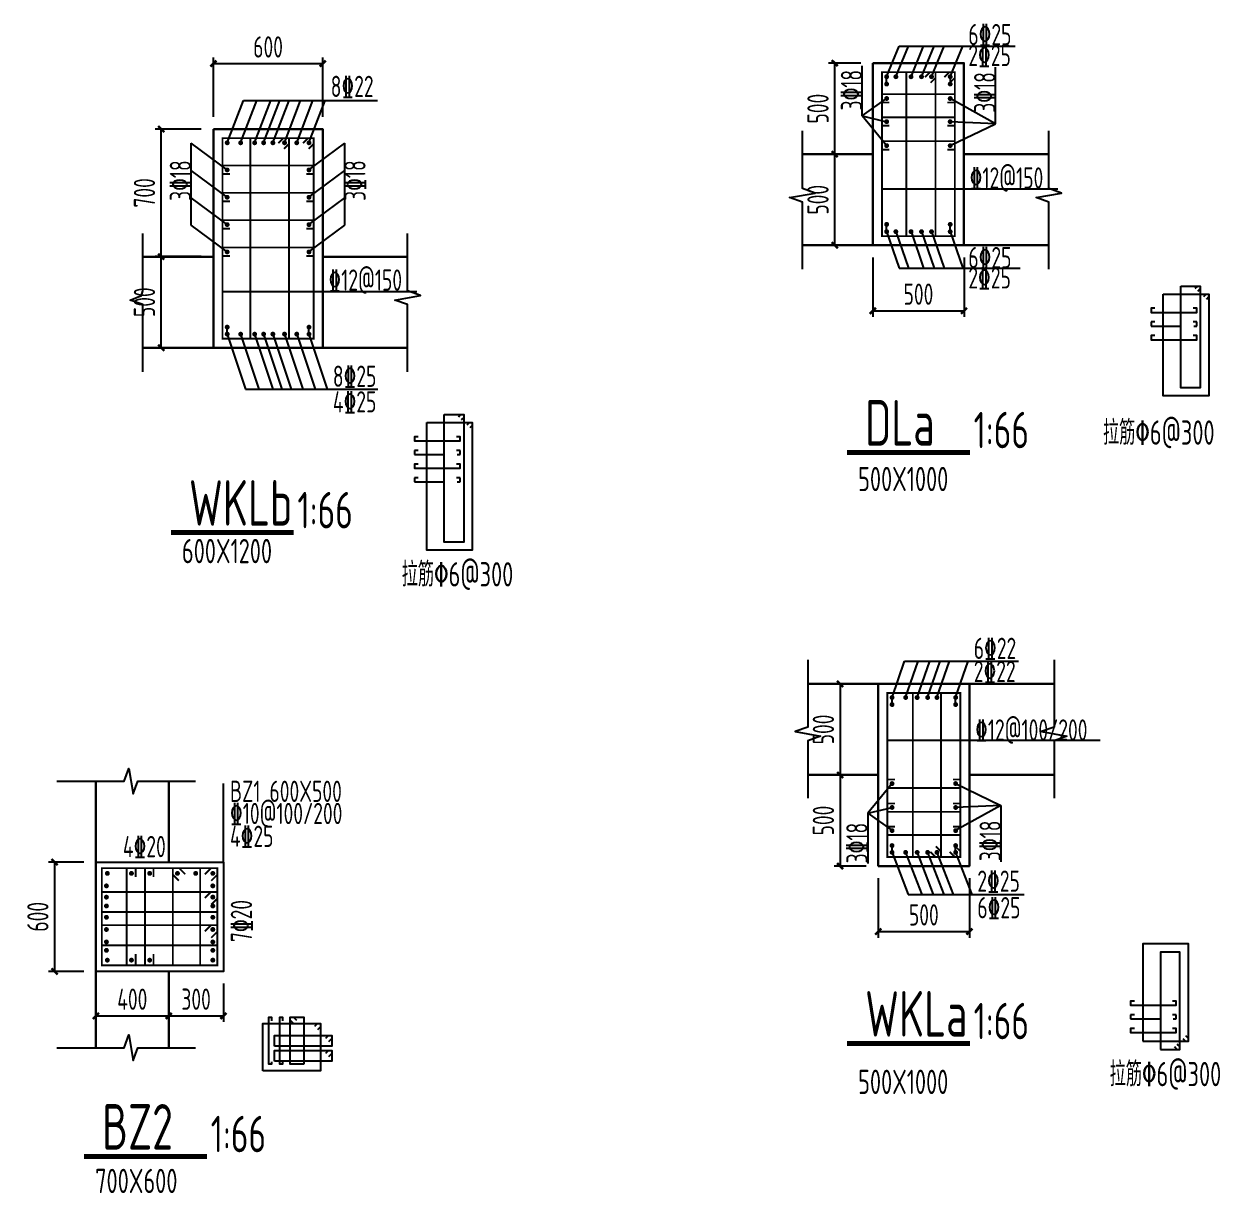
# Model space of a CAD drawing. Header units: millimetres. Extents: x -897614 to 191467, y -439928 to 101803.
# Drawn here: x -556625 to -546783, y -319655 to -310031 of the extents above; entities that cross this region are included whole.
import ezdxf

# ---------------------------------------------------------------- set-up
doc = ezdxf.new("R2010")
doc.units = ezdxf.units.MM
doc.header["$LTSCALE"] = 1000
doc.linetypes.add('DASH', pattern=[0.35, 0.25, -0.1])
for name, color, linetype in [('COLUMN', 2, 'Continuous'), ('DIM_LEAD', 3, 'Continuous'), ('DIM_SYMB', 3, 'Continuous'), ('JG_TEXT', 7, 'Continuous'), ('PUB_TEXT', 7, 'Continuous'), ('REIN', 1, 'Continuous')]:
    doc.layers.add(name, color=color, linetype=linetype)
doc.layers.add('WALL', color=6, linetype='Continuous', lineweight=30)
doc.styles.add('TSSD', font='tssdeng.shx', dxfattribs={"width": 0.7, "bigfont": 'tssdchn.shx'})
doc.dimstyles.new('TSD', dxfattribs={"dimtxt": 350, "dimasz": 100, "dimexe": 100, "dimexo": 200, "dimgap": 100, "dimtad": 1, "dimdec": 0, "dimzin": 0, "dimdsep": 46, "dimtxsty": 'TSSD', "dimblk": 'ARCHTICK', "dimcen": 0.09, "dimclrt": 7, "dimazin": 2, "dimtfac": 1, "dimtdec": 0, "dimtix": 1, "dimtmove": 2, "dimatfit": 3, "dimfxl": 0, "dimtolj": 1, "dimtzin": 0, "dimarcsym": 0})

# ---------------------------------------------------------------- blocks, each defined once
blk = doc.blocks.new('_ArchTick')
at = {"color": 0, "linetype": 'ByBlock', "const_width": 0.4}
blk.add_lwpolyline([(-0.5, -0.5), (0.5, 0.5)], dxfattribs=at)
blk = doc.blocks.new('*D1641')
at = {"layer": 'Defpoints', "color": 0, "transparency": 16777216}
for p in [(-248340, -164889), (-246840, -164889), (-246840, -165968)]:
    blk.add_point(p, dxfattribs=at)
at = {"layer": 'DIM_LEAD', "color": 0, "lineweight": -2, "transparency": 16777216}
for p, q in [((-248340, -165089), (-248340, -166068)), ((-246840, -165089), (-246840, -166068)), ((-248340, -165968), (-246840, -165968))]:
    blk.add_line(p, q, dxfattribs=at)
at = {"layer": 'DIM_LEAD', "color": 0, "lineweight": -2, "transparency": 16777216, "xscale": 100, "yscale": 100, "zscale": 100, "rotation": 180}
blk.add_blockref('_ArchTick', (-248340, -165968), dxfattribs=at)
at = {"layer": 'DIM_LEAD', "color": 0, "lineweight": -2, "transparency": 16777216, "xscale": 100, "yscale": 100, "zscale": 100}
blk.add_blockref('_ArchTick', (-246840, -165968), dxfattribs=at)
at = {"layer": 'DIM_LEAD', "color": 7, "transparency": 16777216, "insert": (-247590, -165693), "char_height": 350, "attachment_point": 5, "style": 'TSSD'}
blk.add_mtext('\\A1;500', dxfattribs=at)
blk = doc.blocks.new('*D1642')
at = {"layer": 'Defpoints', "color": 0, "transparency": 16777216}
for p in [(-248968, -163389), (-248340, -163389), (-248340, -164889)]:
    blk.add_point(p, dxfattribs=at)
at = {"layer": 'DIM_LEAD', "color": 0, "lineweight": -2, "transparency": 16777216}
for p, q in [((-248540, -163389), (-249068, -163389)), ((-248968, -164889), (-248968, -163389)), ((-248540, -164889), (-249068, -164889))]:
    blk.add_line(p, q, dxfattribs=at)
at = {"layer": 'DIM_LEAD', "color": 0, "lineweight": -2, "transparency": 16777216, "xscale": 100, "yscale": 100, "zscale": 100}
for p, rotation in [((-248968, -163389), 90), ((-248968, -164889), 270)]:
    blk.add_blockref('_ArchTick', p, dxfattribs=dict(at, rotation=rotation))
at = {"layer": 'DIM_LEAD', "color": 7, "transparency": 16777216, "insert": (-249243, -164139), "char_height": 350, "attachment_point": 5, "rotation": 90, "style": 'TSSD'}
blk.add_mtext('\\A1;500', dxfattribs=at)
blk = doc.blocks.new('*D1643')
at = {"layer": 'Defpoints', "color": 0, "transparency": 16777216}
for p in [(-248968, -161889), (-248340, -161889), (-248340, -163389)]:
    blk.add_point(p, dxfattribs=at)
at = {"layer": 'DIM_LEAD', "color": 0, "lineweight": -2, "transparency": 16777216}
for p, q in [((-248540, -161889), (-249068, -161889)), ((-248968, -163389), (-248968, -161889)), ((-248540, -163389), (-249068, -163389))]:
    blk.add_line(p, q, dxfattribs=at)
at = {"layer": 'DIM_LEAD', "color": 0, "lineweight": -2, "transparency": 16777216, "xscale": 100, "yscale": 100, "zscale": 100}
for p, rotation in [((-248968, -161889), 90), ((-248968, -163389), 270)]:
    blk.add_blockref('_ArchTick', p, dxfattribs=dict(at, rotation=rotation))
at = {"layer": 'DIM_LEAD', "color": 7, "transparency": 16777216, "insert": (-249243, -162639), "char_height": 350, "attachment_point": 5, "rotation": 90, "style": 'TSSD'}
blk.add_mtext('\\A1;500', dxfattribs=at)
blk = doc.blocks.new('*D1648')
at = {"layer": 'Defpoints', "color": 0, "transparency": 16777216}
for p in [(1369, 1179), (2869, 1179), (2869, 100)]:
    blk.add_point(p, dxfattribs=at)
at = {"layer": 'DIM_LEAD', "color": 0, "lineweight": -2, "transparency": 16777216}
for p, q in [((1369, 979), (1369, 0)), ((2869, 979), (2869, 0)), ((1369, 100), (2869, 100))]:
    blk.add_line(p, q, dxfattribs=at)
at = {"layer": 'DIM_LEAD', "color": 0, "lineweight": -2, "transparency": 16777216, "xscale": 100, "yscale": 100, "zscale": 100, "rotation": 180}
blk.add_blockref('_ArchTick', (1369, 100), dxfattribs=at)
at = {"layer": 'DIM_LEAD', "color": 0, "lineweight": -2, "transparency": 16777216, "xscale": 100, "yscale": 100, "zscale": 100}
blk.add_blockref('_ArchTick', (2869, 100), dxfattribs=at)
at = {"layer": 'DIM_LEAD', "color": 7, "transparency": 16777216, "insert": (2119, 375), "char_height": 350, "attachment_point": 5, "style": 'TSSD'}
blk.add_mtext('\\A1;500', dxfattribs=at)
blk = doc.blocks.new('*D1645')
at = {"layer": 'Defpoints', "color": 0, "transparency": 16777216}
for p in [(-250955, -165844), (-251583, -167344), (-250955, -167344)]:
    blk.add_point(p, dxfattribs=at)
at = {"layer": 'DIM_LEAD', "color": 0, "lineweight": -2, "transparency": 16777216}
for p, q in [((-251155, -165844), (-251683, -165844)), ((-251583, -165844), (-251583, -167344)), ((-251155, -167344), (-251683, -167344))]:
    blk.add_line(p, q, dxfattribs=at)
at = {"layer": 'DIM_LEAD', "color": 0, "lineweight": -2, "transparency": 16777216, "xscale": 100, "yscale": 100, "zscale": 100}
for p, rotation in [((-251583, -165844), 90), ((-251583, -167344), 270)]:
    blk.add_blockref('_ArchTick', p, dxfattribs=dict(at, rotation=rotation))
at = {"layer": 'DIM_LEAD', "color": 7, "transparency": 16777216, "insert": (-251858, -166594), "char_height": 350, "attachment_point": 5, "rotation": 90, "style": 'TSSD'}
blk.add_mtext('\\A1;500', dxfattribs=at)
blk = doc.blocks.new('*D1646')
at = {"layer": 'Defpoints', "color": 0, "transparency": 16777216}
for p in [(-250955, -167344), (-251583, -168844), (-250955, -168844)]:
    blk.add_point(p, dxfattribs=at)
at = {"layer": 'DIM_LEAD', "color": 0, "lineweight": -2, "transparency": 16777216}
for p, q in [((-251155, -167344), (-251683, -167344)), ((-251583, -167344), (-251583, -168844)), ((-251155, -168844), (-251683, -168844))]:
    blk.add_line(p, q, dxfattribs=at)
at = {"layer": 'DIM_LEAD', "color": 0, "lineweight": -2, "transparency": 16777216, "xscale": 100, "yscale": 100, "zscale": 100}
for p, rotation in [((-251583, -167344), 90), ((-251583, -168844), 270)]:
    blk.add_blockref('_ArchTick', p, dxfattribs=dict(at, rotation=rotation))
at = {"layer": 'DIM_LEAD', "color": 7, "transparency": 16777216, "insert": (-251858, -168094), "char_height": 350, "attachment_point": 5, "rotation": 90, "style": 'TSSD'}
blk.add_mtext('\\A1;500', dxfattribs=at)
blk = doc.blocks.new('*D1653')
at = {"layer": 'Defpoints', "color": 0, "transparency": 16777216}
for p in [(3169, 5362), (1369, 4284), (3169, 4284)]:
    blk.add_point(p, dxfattribs=at)
at = {"layer": 'DIM_LEAD', "color": 0, "lineweight": -2, "transparency": 16777216}
for p, q in [((1369, 4484), (1369, 5462)), ((1369, 5362), (3169, 5362)), ((3169, 4484), (3169, 5462))]:
    blk.add_line(p, q, dxfattribs=at)
at = {"layer": 'DIM_LEAD', "color": 0, "lineweight": -2, "transparency": 16777216, "xscale": 100, "yscale": 100, "zscale": 100, "rotation": 180}
blk.add_blockref('_ArchTick', (1369, 5362), dxfattribs=at)
at = {"layer": 'DIM_LEAD', "color": 0, "lineweight": -2, "transparency": 16777216, "xscale": 100, "yscale": 100, "zscale": 100}
blk.add_blockref('_ArchTick', (3169, 5362), dxfattribs=at)
at = {"layer": 'DIM_LEAD', "color": 7, "transparency": 16777216, "insert": (2269, 5637), "char_height": 350, "attachment_point": 5, "style": 'TSSD'}
blk.add_mtext('\\A1;600', dxfattribs=at)
blk = doc.blocks.new('*D1650')
at = {"layer": 'Defpoints', "color": 0, "transparency": 16777216}
for p in [(-251531, -172323), (-250672, -172323), (-250672, -173823)]:
    blk.add_point(p, dxfattribs=at)
at = {"layer": 'DIM_LEAD', "color": 0, "lineweight": -2, "transparency": 16777216}
for p, q in [((-250872, -172323), (-251631, -172323)), ((-251531, -173823), (-251531, -172323)), ((-250872, -173823), (-251631, -173823))]:
    blk.add_line(p, q, dxfattribs=at)
at = {"layer": 'DIM_LEAD', "color": 0, "lineweight": -2, "transparency": 16777216, "xscale": 100, "yscale": 100, "zscale": 100}
for p, rotation in [((-251531, -172323), 90), ((-251531, -173823), 270)]:
    blk.add_blockref('_ArchTick', p, dxfattribs=dict(at, rotation=rotation))
at = {"layer": 'DIM_LEAD', "color": 7, "transparency": 16777216, "insert": (-251806, -173073), "char_height": 350, "attachment_point": 5, "rotation": 90, "style": 'TSSD'}
blk.add_mtext('\\A1;500', dxfattribs=at)
blk = doc.blocks.new('*D1651')
at = {"layer": 'Defpoints', "color": 0, "transparency": 16777216}
for p in [(-251531, -170223), (-250672, -170223), (-250672, -172323)]:
    blk.add_point(p, dxfattribs=at)
at = {"layer": 'DIM_LEAD', "color": 0, "lineweight": -2, "transparency": 16777216}
for p, q in [((-250872, -170223), (-251631, -170223)), ((-251531, -172323), (-251531, -170223)), ((-250872, -172323), (-251631, -172323))]:
    blk.add_line(p, q, dxfattribs=at)
at = {"layer": 'DIM_LEAD', "color": 0, "lineweight": -2, "transparency": 16777216, "xscale": 100, "yscale": 100, "zscale": 100}
for p, rotation in [((-251531, -170223), 90), ((-251531, -172323), 270)]:
    blk.add_blockref('_ArchTick', p, dxfattribs=dict(at, rotation=rotation))
at = {"layer": 'DIM_LEAD', "color": 7, "transparency": 16777216, "insert": (-251806, -171273), "char_height": 350, "attachment_point": 5, "rotation": 90, "style": 'TSSD'}
blk.add_mtext('\\A1;700', dxfattribs=at)
blk = doc.blocks.new('*D1657')
at = {"layer": 'Defpoints', "color": 0, "transparency": 16777216}
for p in [(-245892, -169795), (-246571, -171595), (-245892, -171595)]:
    blk.add_point(p, dxfattribs=at)
at = {"layer": 'DIM_LEAD', "color": 0, "lineweight": -2, "transparency": 16777216}
for p, q in [((-246092, -169795), (-246671, -169795)), ((-246571, -169795), (-246571, -171595)), ((-246092, -171595), (-246671, -171595))]:
    blk.add_line(p, q, dxfattribs=at)
at = {"layer": 'DIM_LEAD', "color": 0, "lineweight": -2, "transparency": 16777216, "xscale": 100, "yscale": 100, "zscale": 100}
for p, rotation in [((-246571, -169795), 90), ((-246571, -171595), 270)]:
    blk.add_blockref('_ArchTick', p, dxfattribs=dict(at, rotation=rotation))
at = {"layer": 'DIM_LEAD', "color": 7, "transparency": 16777216, "insert": (-246846, -170695), "char_height": 350, "attachment_point": 5, "rotation": 90, "style": 'TSSD'}
blk.add_mtext('\\A1;600', dxfattribs=at)
blk = doc.blocks.new('*D1658')
at = {"layer": 'Defpoints', "color": 0, "transparency": 16777216}
for p in [(-245892, -171595), (-244692, -171595), (-244692, -172327)]:
    blk.add_point(p, dxfattribs=at)
at = {"layer": 'DIM_LEAD', "color": 0, "lineweight": -2, "transparency": 16777216}
for p, q in [((-245892, -171795), (-245892, -172427)), ((-244692, -171795), (-244692, -172427)), ((-245892, -172327), (-244692, -172327))]:
    blk.add_line(p, q, dxfattribs=at)
at = {"layer": 'DIM_LEAD', "color": 0, "lineweight": -2, "transparency": 16777216, "xscale": 100, "yscale": 100, "zscale": 100, "rotation": 180}
blk.add_blockref('_ArchTick', (-245892, -172327), dxfattribs=at)
at = {"layer": 'DIM_LEAD', "color": 0, "lineweight": -2, "transparency": 16777216, "xscale": 100, "yscale": 100, "zscale": 100}
blk.add_blockref('_ArchTick', (-244692, -172327), dxfattribs=at)
at = {"layer": 'DIM_LEAD', "color": 7, "transparency": 16777216, "insert": (-245292, -172052), "char_height": 350, "attachment_point": 5, "style": 'TSSD'}
blk.add_mtext('\\A1;400', dxfattribs=at)
blk = doc.blocks.new('*D1659')
at = {"layer": 'Defpoints', "color": 0, "transparency": 16777216}
for p in [(-244692, -171595), (-243792, -171595), (-243792, -172327)]:
    blk.add_point(p, dxfattribs=at)
at = {"layer": 'DIM_LEAD', "color": 0, "lineweight": -2, "transparency": 16777216}
for p, q in [((-244692, -171795), (-244692, -172427)), ((-243792, -171795), (-243792, -172427)), ((-244692, -172327), (-243792, -172327))]:
    blk.add_line(p, q, dxfattribs=at)
at = {"layer": 'DIM_LEAD', "color": 0, "lineweight": -2, "transparency": 16777216, "xscale": 100, "yscale": 100, "zscale": 100, "rotation": 180}
blk.add_blockref('_ArchTick', (-244692, -172327), dxfattribs=at)
at = {"layer": 'DIM_LEAD', "color": 0, "lineweight": -2, "transparency": 16777216, "xscale": 100, "yscale": 100, "zscale": 100}
blk.add_blockref('_ArchTick', (-243792, -172327), dxfattribs=at)
at = {"layer": 'DIM_LEAD', "color": 7, "transparency": 16777216, "insert": (-244242, -172052), "char_height": 350, "attachment_point": 5, "style": 'TSSD'}
blk.add_mtext('\\A1;300', dxfattribs=at)
blk = doc.blocks.new('A$C7F8D2F07')
at = {"color": 5, "elevation": 0}
for points in [[(210, 783.4), (210, 1890.8), (0, 1965.3), (420, 2039.4), (210, 2115.8), (210, 3061)], [(4264.9, 783.4), (4264.9, 1890.8), (4054.9, 1965.3), (4474.9, 2039.4), (4264.9, 2115.8), (4264.9, 3061)]]:
    blk.add_lwpolyline(points, dxfattribs=at)
at = {"layer": 'JG_TEXT'}
for p, q in [((1596.4, 3953.6), (1803.4, 4459.5)), ((1748.3, 3953.6), (1955.4, 4459.5)), ((1803.4, 4459.5), (3710.4, 4459.5)), ((1998.2, 3953.6), (2205.3, 4459.5)), ((2169.8, 3953.6), (2376.9, 4459.5)), ((2334.4, 3953.6), (2541.4, 4459.5)), ((2642.4, 3953.6), (2849.5, 4459.5)), ((1196, 3310.2), (1196, 4135.8)), ((1596.4, 3833.2), (1596.4, 3953.6)), ((2642.4, 3953.6), (2642.4, 3833.2)), ((3388, 3179.7), (3388, 4111.3)), ((1196, 3310.2), (1596.4, 3595.1)), ((3388, 3179.7), (2642.4, 3595.1)), ((1596.4, 2820.2), (1196, 3310.2)), ((1196, 3310.2), (1596.4, 3213.9)), ((3388, 3179.7), (2642.4, 3213.9)), ((2642.4, 2820.2), (3388, 3179.7)), ((1519.4, 2106.2), (4413.6, 2106.2)), ((1596.4, 1403.7), (1596.4, 1523.1)), ((1596.4, 1403.7), (1803.4, 803.1)), ((1748.3, 1403.7), (1955.4, 803.1)), ((1998.2, 1403.7), (2205.3, 803.1)), ((2169.8, 1403.7), (2376.9, 803.1)), ((2334.4, 1403.7), (2541.4, 803.1)), ((2642.4, 1403.7), (2642.4, 1523.1)), ((2642.4, 1403.7), (2849.5, 803.1)), ((1803.4, 803.1), (3795.5, 803.1))]:
    blk.add_line(p, q, dxfattribs=at)
at = {"layer": 'REIN', "const_width": 30}
for points in [[(1519.4, 4028.7), (2719.4, 4028.7), (2719.4, 1328.7), (1519.4, 1328.7)], [(1921.2, 4028.7), (2400.9, 4028.7), (2400.9, 1328.7), (1921.2, 1328.7)]]:
    blk.add_lwpolyline(points, close=True, dxfattribs=at)
at = {"layer": 'REIN', "const_width": 40}
for points in [[(1616.4, 3953.6, -1), (1576.4, 3953.6, -1)], [(1768.3, 3953.6, -1), (1728.3, 3953.6, -1)], [(2018.2, 3953.6, -1), (1978.2, 3953.6, -1)], [(2189.8, 3953.6, -1), (2149.8, 3953.6, -1)], [(2354.4, 3953.6, -1), (2314.4, 3953.6, -1)], [(2622.4, 3953.6, 1), (2662.4, 3953.6, 1)], [(1616.4, 3833.2, -1), (1576.4, 3833.2, -1)], [(2622.4, 3833.2, 1), (2662.4, 3833.2, 1)], [(1616.4, 3595.1, 1), (1576.4, 3595.1, 1)], [(2622.4, 3595.1, -1), (2662.4, 3595.1, -1)], [(1616.4, 3213.9, 1), (1576.4, 3213.9, 1)], [(2622.4, 3213.9, -1), (2662.4, 3213.9, -1)], [(1616.4, 2820.2, 1), (1576.4, 2820.2, 1)], [(2622.4, 2820.2, -1), (2662.4, 2820.2, -1)], [(1616.4, 1523.1, 1), (1576.4, 1523.1, 1)], [(1616.4, 1403.7, 1), (1576.4, 1403.7, 1)], [(1768.3, 1403.7, 1), (1728.3, 1403.7, 1)], [(2018.2, 1403.7, 1), (1978.2, 1403.7, 1)], [(2189.8, 1403.7, 1), (2149.8, 1403.7, 1)], [(2354.4, 1403.7, 1), (2314.4, 1403.7, 1)], [(2622.4, 1523.1, -1), (2662.4, 1523.1, -1)], [(2622.4, 1403.7, -1), (2662.4, 1403.7, -1)]]:
    blk.add_lwpolyline(points, format="xyb", close=True, dxfattribs=at)
at = {"layer": 'REIN', "const_width": 30}
for points in [[(2308.5, 4028.7), (2225.8, 3946)], [(2400.9, 3936.2), (2318.2, 3853.5)], [(2627, 4028.7), (2544.3, 3946)], [(2719.4, 3936.2), (2636.7, 3853.5)], [(1642.5, 3528.7), (1519.4, 3528.7), (1519.4, 3667), (2719.4, 3667), (2719.4, 3528.7), (2597.7, 3528.7)], [(1642.5, 2753.9), (1519.4, 2753.9), (1519.4, 2892.2), (2719.4, 2892.2), (2719.4, 2753.9), (2597.7, 2753.9)]]:
    blk.add_lwpolyline(points, dxfattribs=at)
at = {"layer": 'REIN', "linetype": 'DASH', "const_width": 30}
blk.add_lwpolyline([(1642.5, 3147.6), (1519.4, 3147.6), (1519.4, 3285.9), (2719.4, 3285.9), (2719.4, 3147.6), (2597.7, 3147.6)], dxfattribs=at)
at = {"layer": 'WALL'}
for p, q in [((210, 2678.7), (1369.4, 2678.7)), ((2869.4, 2678.7), (4264.9, 2678.7)), ((210, 1178.7), (4264.9, 1178.7))]:
    blk.add_line(p, q, dxfattribs=at)
blk.add_lwpolyline([(1369.4, 4178.7), (2869.4, 4178.7), (2869.4, 1178.7), (1369.4, 1178.7)], close=True, dxfattribs=at)
at = {"layer": 'JG_TEXT', "style": 'TSSD', "width": 0.7}
for s, p in [('6%%13225', (2941.2, 4473.5)), ('2%%13225', (2941.2, 4129.4)), ('%%13212@150', (2962.8, 2112.7)), ('6%%13225', (2941.2, 802.2)), ('2%%13225', (2941.2, 467.9))]:
    blk.add_text(s, height=350, dxfattribs=at).set_placement(p)
for p in [(1193.4, 3398.7), (3385.8, 3362.4)]:
    blk.add_text('3%%13218', height=350, rotation=90, dxfattribs=at).set_placement(p)
at = {"layer": 'DIM_LEAD'}
for base, p1, p2, override, picture, middle in [((741.5, 4178.7), (1369.4, 2678.7), (1369.4, 4178.7), {"dimlfac": 0.333333}, '*D1643', (466.5, 3428.7)), ((741.5, 2678.7), (1369.4, 1178.7), (1369.4, 2678.7), {"dimscale": 1, "dimlfac": 0.333333}, '*D1642', (466.5, 1928.7))]:
    dim = blk.add_linear_dim(base=base, p1=p1, p2=p2, angle=90, dimstyle='TSD', override=override, dxfattribs=at)
    dim.commit()
    dim.dimension.update_dxf_attribs({"geometry": picture, "text_midpoint": middle, "insert": (249709.6, 166067.7)})
dim = blk.add_linear_dim(base=(2869.4, 100), p1=(1369.4, 1178.7), p2=(2869.4, 1178.7), dimstyle='TSD', override={"dimlfac": 0.333333}, dxfattribs=at)
dim.commit()
dim.dimension.update_dxf_attribs({"geometry": '*D1641', "text_midpoint": (2119.4, 375), "insert": (249709.6, 166067.7)})
blk = doc.blocks.new('A$C5A8319A0')
for p, q in [((1596.4, 3837.6), (1596.4, 3953.6)), ((2642.4, 3837.6), (2642.4, 3953.6)), ((1596.4, 1403.7), (1596.4, 1516.3)), ((2642.4, 1403.7), (2642.4, 1516.3))]:
    blk.add_line(p, q)
at = {"color": 5, "elevation": 0}
for points in [[(210, 4573.9), (210, 3466.5), (0, 3392), (420, 3318), (210, 3241.5), (210, 2296.4)], [(4264.9, 4573.9), (4264.9, 3466.5), (4054.9, 3392), (4474.9, 3318), (4264.9, 3241.5), (4264.9, 2296.4)]]:
    blk.add_lwpolyline(points, dxfattribs=at)
at = {"layer": 'JG_TEXT'}
for p, q in [((1596.4, 3953.6), (1803.4, 4554.2)), ((1803.4, 4554.2), (3678.5, 4554.2)), ((1819.7, 3953.6), (2026.8, 4554.2)), ((2009.1, 3953.6), (2216.2, 4554.2)), ((2181.5, 3953.6), (2388.6, 4554.2)), ((2334.4, 3953.6), (2541.4, 4554.2)), ((2642.4, 3953.6), (2849.5, 4554.2)), ((1519.4, 3251.1), (5018.3, 3251.1)), ((1596.4, 2537.1), (1196, 2047.1)), ((2642.4, 2537.1), (3388, 2177.6)), ((3388, 2177.6), (2642.4, 1762.3)), ((3388, 2177.6), (2642.4, 2143.5)), ((3388, 2177.6), (3388, 1246)), ((1196, 2047.1), (1596.4, 2143.5)), ((1196, 2047.1), (1596.4, 1762.3)), ((1196, 2047.1), (1196, 1221.6)), ((1596.4, 1403.7), (1862.1, 709.1)), ((1819.7, 1403.7), (2085.4, 709.1)), ((2009.1, 1403.7), (2274.8, 709.1)), ((2181.5, 1403.7), (2447.2, 709.1)), ((2334.4, 1403.7), (2600, 709.1)), ((2642.4, 1403.7), (2908.1, 709.1)), ((1862.1, 709.1), (3769, 709.1))]:
    blk.add_line(p, q, dxfattribs=at)
at = {"layer": 'REIN', "const_width": 30}
for points in [[(1519.4, 1328.7), (2719.4, 1328.7), (2719.4, 4028.7), (1519.4, 4028.7)], [(1938.1, 1328.7), (2400.9, 1328.7), (2400.9, 4028.7), (1938.1, 4028.7)]]:
    blk.add_lwpolyline(points, close=True, dxfattribs=at)
at = {"layer": 'REIN', "const_width": 40}
for points in [[(1616.4, 3953.6, -1), (1576.4, 3953.6, -1)], [(1839.7, 3953.6, -1), (1799.7, 3953.6, -1)], [(2029.1, 3953.6, -1), (1989.1, 3953.6, -1)], [(2201.5, 3953.6, -1), (2161.5, 3953.6, -1)], [(2354.4, 3953.6, -1), (2314.4, 3953.6, -1)], [(2622.4, 3953.6, 1), (2662.4, 3953.6, 1)], [(1616.4, 3837.6, -1), (1576.4, 3837.6, -1)], [(2622.4, 3837.6, 1), (2662.4, 3837.6, 1)], [(1616.4, 2537.1, -1), (1576.4, 2537.1, -1)], [(2622.4, 2537.1, 1), (2662.4, 2537.1, 1)], [(1616.4, 2143.5, -1), (1576.4, 2143.5, -1)], [(2622.4, 2143.5, 1), (2662.4, 2143.5, 1)], [(1616.4, 1762.3, -1), (1576.4, 1762.3, -1)], [(2622.4, 1762.3, 1), (2662.4, 1762.3, 1)], [(1616.4, 1516.3, 1), (1576.4, 1516.3, 1)], [(1616.4, 1403.7, 1), (1576.4, 1403.7, 1)], [(1839.7, 1403.7, 1), (1799.7, 1403.7, 1)], [(2029.1, 1403.7, 1), (1989.1, 1403.7, 1)], [(2201.5, 1403.7, 1), (2161.5, 1403.7, 1)], [(2354.4, 1403.7, 1), (2314.4, 1403.7, 1)], [(2622.4, 1516.3, -1), (2662.4, 1516.3, -1)], [(2622.4, 1403.7, -1), (2662.4, 1403.7, -1)]]:
    blk.add_lwpolyline(points, format="xyb", close=True, dxfattribs=at)
at = {"layer": 'REIN', "const_width": 30}
for points in [[(1642.5, 2603.5), (1519.4, 2603.5), (1519.4, 2465.2), (2719.4, 2465.2), (2719.4, 2603.5), (2597.7, 2603.5)], [(1642.5, 1828.6), (1519.4, 1828.6), (1519.4, 1690.3), (2719.4, 1690.3), (2719.4, 1828.6), (2597.7, 1828.6)], [(2308.5, 1328.7), (2225.8, 1411.4)], [(2400.9, 1421.1), (2318.2, 1503.8)], [(2627, 1328.7), (2544.3, 1411.4)], [(2719.4, 1421.1), (2636.7, 1503.8)]]:
    blk.add_lwpolyline(points, dxfattribs=at)
at = {"layer": 'REIN', "linetype": 'DASH', "const_width": 30}
blk.add_lwpolyline([(1642.5, 2209.8), (1519.4, 2209.8), (1519.4, 2071.5), (2719.4, 2071.5), (2719.4, 2209.8), (2597.7, 2209.8)], dxfattribs=at)
at = {"layer": 'WALL'}
for p, q in [((210, 4178.7), (4264.9, 4178.7)), ((210, 2678.7), (1369.4, 2678.7)), ((2869.4, 2678.7), (4264.9, 2678.7))]:
    blk.add_line(p, q, dxfattribs=at)
blk.add_lwpolyline([(1369.4, 1178.7), (2869.4, 1178.7), (2869.4, 4178.7), (1369.4, 4178.7)], close=True, dxfattribs=at)
at = {"layer": 'JG_TEXT', "style": 'TSSD', "width": 0.7}
for s, p in [('6%%13222', (2941.2, 4588.2)), ('2%%13222', (2941.2, 4207.3)), ('%%13212@100/200', (2962.8, 3244.2)), ('2%%13225', (2999.8, 755.6)), ('6%%13225', (2999.8, 319.1))]:
    blk.add_text(s, height=350, dxfattribs=at).set_placement(p)
for p in [(1193.4, 1223.6), (3385.8, 1260)]:
    blk.add_text('3%%13218', height=350, rotation=90, dxfattribs=at).set_placement(p)
at = {"layer": 'DIM_LEAD'}
for base, p1, p2, override, picture, middle in [((741.5, 2678.7), (1369.4, 4178.7), (1369.4, 2678.7), {"dimscale": 1, "dimlfac": 0.333333}, '*D1645', (466.5, 3428.7)), ((741.5, 1178.7), (1369.4, 2678.7), (1369.4, 1178.7), {"dimlfac": 0.333333}, '*D1646', (466.5, 1928.7))]:
    dim = blk.add_linear_dim(base=base, p1=p1, p2=p2, angle=270, dimstyle='TSD', override=override, dxfattribs=at)
    dim.commit()
    dim.dimension.update_dxf_attribs({"geometry": picture, "text_midpoint": middle, "insert": (252324.2, 170022.2)})
dim = blk.add_linear_dim(base=(2869.4, 100), p1=(1369.4, 1178.7), p2=(2869.4, 1178.7), dimstyle='TSD', override={"dimlfac": 0.333333}, dxfattribs=at)
dim.commit()
dim.dimension.update_dxf_attribs({"geometry": '*D1648', "text_midpoint": (2119.4, 375)})
blk = doc.blocks.new('A$C2A85039F')
at = {"color": 5, "elevation": 0}
for points in [[(210, 288.4), (210, 1395.8), (0, 1470.3), (188.1, 1544.4), (210, 1620.8), (210, 2566)], [(4564.9, 288.4), (4564.9, 1395.8), (4354.9, 1470.3), (4774.9, 1544.4), (4564.9, 1620.8), (4564.9, 2566)]]:
    blk.add_lwpolyline(points, dxfattribs=at)
at = {"layer": 'JG_TEXT'}
for p, q in [((1596.4, 4058.6), (1862.1, 4753.3)), ((1817.7, 4058.6), (2083.4, 4753.3)), ((1862.1, 4753.3), (4069, 4753.3)), ((2048.3, 4058.6), (2314, 4753.3)), ((2195.9, 4058.6), (2461.6, 4753.3)), ((2347.8, 4058.6), (2613.5, 4753.3)), ((2539.7, 4058.6), (2805.4, 4753.3)), ((2741, 4058.6), (3006.7, 4753.3)), ((2942.4, 4058.6), (3208.1, 4753.3)), ((1004.2, 2700.5), (1004.2, 4050.5)), ((1596.4, 3611.7), (1004.2, 4050.5)), ((2942.4, 3611.7), (3534.6, 4050.5)), ((3534.6, 2700.5), (3534.6, 4050.5)), ((1596.4, 3161.7), (1004.2, 3600.5)), ((2942.4, 3161.7), (3534.6, 3600.5)), ((1596.4, 2711.7), (1004.2, 3150.5)), ((2942.4, 2711.7), (3534.6, 3150.5)), ((1596.4, 2261.7), (1004.2, 2700.5)), ((2942.4, 2261.7), (3534.6, 2700.5)), ((1519.4, 1611.2), (4718.6, 1611.2)), ((1596.4, 908.7), (1596.4, 1023.7)), ((2942.4, 908.7), (2942.4, 1023.7)), ((1596.4, 908.7), (1897.7, 0)), ((1817.7, 908.7), (2119, 0)), ((2048.3, 908.7), (2349.6, 0)), ((2195.9, 908.7), (2497.2, 0)), ((2347.8, 908.7), (2649.1, 0)), ((2539.7, 908.7), (2841, 0)), ((2741, 908.7), (3042.3, 0)), ((2942.4, 908.7), (3243.7, 0)), ((1897.7, 0), (4072.7, 0))]:
    blk.add_line(p, q, dxfattribs=at)
at = {"layer": 'REIN', "const_width": 30}
for points in [[(1519.4, 4133.7), (3019.4, 4133.7), (3019.4, 833.7), (1519.4, 833.7)], [(1976.1, 4133.7), (2613.5, 4133.7), (2613.5, 833.7), (1976.1, 833.7)]]:
    blk.add_lwpolyline(points, close=True, dxfattribs=at)
for points in [[(2521.1, 4133.7), (2438.4, 4051)], [(2927, 4133.7), (2844.3, 4051)], [(2613.5, 4041.2), (2530.8, 3958.5)], [(3019.4, 4041.2), (2936.7, 3958.5)], [(1642.5, 3095.4), (1519.4, 3095.4), (1519.4, 3233.7), (3019.4, 3233.7), (3019.4, 3095.4), (2897.7, 3095.4)], [(1642.5, 2195.4), (1519.4, 2195.4), (1519.4, 2333.7), (3019.4, 2333.7), (3019.4, 2195.4), (2897.7, 2195.4)]]:
    blk.add_lwpolyline(points, dxfattribs=at)
at = {"layer": 'REIN', "const_width": 40}
for points in [[(1616.4, 4058.6, -1), (1576.4, 4058.6, -1)], [(1837.7, 4058.6, -1), (1797.7, 4058.6, -1)], [(2068.3, 4058.6, -1), (2028.3, 4058.6, -1)], [(2215.9, 4058.6, -1), (2175.9, 4058.6, -1)], [(2367.8, 4058.6, -1), (2327.8, 4058.6, -1)], [(2559.7, 4058.6, -1), (2519.7, 4058.6, -1)], [(2761, 4058.6, -1), (2721, 4058.6, -1)], [(2922.4, 4058.6, 1), (2962.4, 4058.6, 1)], [(1616.4, 3611.7, 1), (1576.4, 3611.7, 1)], [(2922.4, 3611.7, -1), (2962.4, 3611.7, -1)], [(1616.4, 3161.7, 1), (1576.4, 3161.7, 1)], [(2922.4, 3161.7, -1), (2962.4, 3161.7, -1)], [(1616.4, 2711.7, 1), (1576.4, 2711.7, 1)], [(2922.4, 2711.7, -1), (2962.4, 2711.7, -1)], [(1616.4, 2261.7, 1), (1576.4, 2261.7, 1)], [(2922.4, 2261.7, -1), (2962.4, 2261.7, -1)], [(1616.4, 1023.7, 1), (1576.4, 1023.7, 1)], [(2922.4, 1023.7, -1), (2962.4, 1023.7, -1)], [(1616.4, 908.7, 1), (1576.4, 908.7, 1)], [(1837.7, 908.7, 1), (1797.7, 908.7, 1)], [(2068.3, 908.7, 1), (2028.3, 908.7, 1)], [(2215.9, 908.7, 1), (2175.9, 908.7, 1)], [(2367.8, 908.7, 1), (2327.8, 908.7, 1)], [(2559.7, 908.7, 1), (2519.7, 908.7, 1)], [(2761, 908.7, 1), (2721, 908.7, 1)], [(2922.4, 908.7, -1), (2962.4, 908.7, -1)]]:
    blk.add_lwpolyline(points, format="xyb", close=True, dxfattribs=at)
at = {"layer": 'REIN', "linetype": 'DASH', "const_width": 30}
for points in [[(1642.5, 3545.4), (1519.4, 3545.4), (1519.4, 3683.7), (3019.4, 3683.7), (3019.4, 3545.4), (2897.7, 3545.4)], [(1642.5, 2645.4), (1519.4, 2645.4), (1519.4, 2783.7), (3019.4, 2783.7), (3019.4, 2645.4), (2897.7, 2645.4)]]:
    blk.add_lwpolyline(points, dxfattribs=at)
at = {"layer": 'WALL'}
for p, q in [((210, 2183.7), (1369.4, 2183.7)), ((3169.4, 2183.7), (4564.9, 2183.7)), ((210, 683.7), (1369.4, 683.7)), ((3169.4, 683.7), (4564.9, 683.7))]:
    blk.add_line(p, q, dxfattribs=at)
blk.add_lwpolyline([(1369.4, 4283.7), (3169.4, 4283.7), (3169.4, 683.7), (1369.4, 683.7)], close=True, dxfattribs=at)
at = {"layer": 'JG_TEXT', "style": 'TSSD', "width": 0.7}
for s, p in [('8%%13222', (3299.8, 4812.3)), ('%%13212@150', (3262.8, 1623.6)), ('8%%13225', (3335.4, 40.3)), ('4%%13225', (3335.4, -380.9))]:
    blk.add_text(s, height=350, dxfattribs=at).set_placement(p)
for p in [(1001.6, 3102.7), (3873.8, 3102.7)]:
    blk.add_text('3%%13218', height=350, rotation=90, dxfattribs=at).set_placement(p)
at = {"layer": 'DIM_LEAD'}
dim = blk.add_linear_dim(base=(3169.4, 5362.4), p1=(1369.4, 4283.7), p2=(3169.4, 4283.7), dimstyle='TSD', override={"dimlfac": 0.333333}, dxfattribs=at)
dim.commit()
dim.dimension.update_dxf_attribs({"geometry": '*D1653', "text_midpoint": (2269.4, 5637.4)})
for base, p1, p2, override, picture, middle in [((509.6, 4283.7), (1369.4, 2183.7), (1369.4, 4283.7), {"dimlfac": 0.333333}, '*D1651', (234.6, 3233.7)), ((509.6, 2183.7), (1369.4, 683.7), (1369.4, 2183.7), {"dimscale": 1, "dimlfac": 0.333333}, '*D1650', (234.6, 1433.7))]:
    dim = blk.add_linear_dim(base=base, p1=p1, p2=p2, angle=90, dimstyle='TSD', override=override, dxfattribs=at)
    dim.commit()
    dim.dimension.update_dxf_attribs({"geometry": picture, "text_midpoint": middle, "insert": (252040.9, 174507.1)})
blk = doc.blocks.new('A$C3C367C86')
at = {"color": 5, "elevation": 0}
for points in [[(448.3, 4596.7), (1555.7, 4596.7), (1630.2, 4806.7), (1704.2, 4386.7), (1780.7, 4596.7), (2725.8, 4596.7)], [(448.3, 210), (1555.7, 210), (1630.2, 420), (1704.2, 0), (1780.7, 210), (2725.8, 210)]]:
    blk.add_lwpolyline(points, dxfattribs=at)
at = {"layer": 'COLUMN'}
blk.add_lwpolyline([(1088, 1465.3), (1088, 3265.3), (3188, 3265.3), (3188, 1465.3)], close=True, dxfattribs=at)
at = {"layer": 'JG_TEXT'}
blk.add_line((3188, 3265.3), (3188, 4560.2), dxfattribs=at)
at = {"layer": 'REIN', "const_width": 30}
for points in [[(1188, 1565.3), (1188, 3165.3), (3088, 3165.3), (3088, 1565.3)], [(2804.1, 1565.3), (2354, 1565.3), (2354, 3165.3), (2804.1, 3165.3)], [(1188, 2444.1), (1188, 2774.2), (3088, 2774.2), (3088, 2444.1)], [(1188, 1896.1), (1188, 2226.2), (3088, 2226.2), (3088, 1896.1)]]:
    blk.add_lwpolyline(points, close=True, dxfattribs=at)
for points in [[(1743.4, 3022.5), (1743.4, 3165.3), (1595.2, 3165.3), (1595.2, 1565.3), (1743.4, 1565.3), (1743.4, 1753.3)], [(2037.4, 3022.5), (2037.4, 3165.3), (1896.8, 3165.3), (1896.8, 1565.3), (2037.4, 1565.3), (2037.4, 1753.3)], [(2460.1, 3165.3), (2560.5, 3064.8)], [(2982, 3165.3), (2881.5, 3064.8)], [(2354, 3059.2), (2454.5, 2958.7)], [(3088, 3059.2), (2987.6, 2958.7)], [(2982, 2774.2), (2881.5, 2673.8)], [(3088, 2668.2), (2987.6, 2567.7)], [(2982, 2226.2), (2881.5, 2125.8)], [(3088, 2120.2), (2987.6, 2019.7)]]:
    blk.add_lwpolyline(points, dxfattribs=at)
at = {"layer": 'REIN', "const_width": 40}
for points in [[(1257.9, 3079.3, -1), (1297.9, 3079.3, -1)], [(1654.3, 3079.3, -1), (1694.3, 3079.3, -1)], [(1954.3, 3079.3, -1), (1994.3, 3079.3, -1)], [(2411.5, 3079.3, -1), (2451.5, 3079.3, -1)], [(2711.5, 3079.3, -1), (2751.5, 3079.3, -1)], [(3033.4, 3079.3, 1), (2993.4, 3079.3, 1)], [(1242.6, 2874.1, 1), (1282.6, 2874.1, 1)], [(3033.4, 2874.1, -1), (2993.4, 2874.1, -1)], [(1242.6, 2688.3, 1), (1282.6, 2688.3, 1)], [(1242.6, 2542.8, 1), (1282.6, 2542.8, 1)], [(3033.4, 2688.3, -1), (2993.4, 2688.3, -1)], [(3033.4, 2542.8, -1), (2993.4, 2542.8, -1)], [(1242.6, 2357, 1), (1282.6, 2357, 1)], [(3033.4, 2357, -1), (2993.4, 2357, -1)], [(1242.6, 2156, 1), (1282.6, 2156, 1)], [(3033.4, 2156, -1), (2993.4, 2156, -1)], [(1242.6, 1951.2, 1), (1282.6, 1951.2, 1)], [(3033.4, 1951.2, -1), (2993.4, 1951.2, -1)], [(1242.6, 1812.7, 1), (1282.6, 1812.7, 1)], [(3033.4, 1812.7, -1), (2993.4, 1812.7, -1)], [(1257.9, 1651.2, 1), (1297.9, 1651.2, 1)], [(1654.3, 1651.2, 1), (1694.3, 1651.2, 1)], [(1954.3, 1651.2, 1), (1994.3, 1651.2, 1)], [(3033.4, 1651.2, -1), (2993.4, 1651.2, -1)]]:
    blk.add_lwpolyline(points, format="xyb", close=True, dxfattribs=at)
at = {"layer": 'WALL'}
for p, q in [((1088, 4596.7), (1088, 210)), ((2288, 4596.7), (2288, 3265.3)), ((2288, 1465.3), (2288, 210))]:
    blk.add_line(p, q, dxfattribs=at)
at = {"layer": 'JG_TEXT', "style": 'TSSD', "width": 0.7}
for s, p in [('BZ1 600X500', (3296.3, 4255.9)), ('%%13210@100/200', (3296.3, 3890.9)), ('4%%13225', (3296.3, 3515.6)), ('4%%13220', (1533.7, 3345.9))]:
    blk.add_text(s, height=350, dxfattribs=at).set_placement(p)
blk.add_text('7%%13220', height=350, rotation=90, dxfattribs=at).set_placement((3658.7, 1948.9))
at = {"layer": 'DIM_LEAD'}
dim = blk.add_linear_dim(base=(409.6, 1465.3), p1=(1088, 3265.3), p2=(1088, 1465.3), angle=90, dimstyle='TSD', override={"dimlfac": 0.333333}, dxfattribs=at)
dim.commit()
dim.dimension.update_dxf_attribs({"geometry": '*D1657', "text_midpoint": (134.6, 2365.3), "insert": (246980.3, 173060.3)})
for base, p1, p2, picture, middle in [((2288, 733.3), (1088, 1465.3), (2288, 1465.3), '*D1658', (1688, 1008.3)), ((3188, 733.3), (2288, 1465.3), (3188, 1465.3), '*D1659', (2738, 1008.3))]:
    dim = blk.add_linear_dim(base=base, p1=p1, p2=p2, dimstyle='TSD', override={"dimlfac": 0.333333}, dxfattribs=at)
    dim.commit()
    dim.dimension.update_dxf_attribs({"geometry": picture, "text_midpoint": middle, "insert": (246980.3, 173060.3)})

msp = doc.modelspace()

# ---------------------------------------------------------------- linework, layer by layer
at = {"layer": 'DIM_SYMB', "const_width": 40}
for points in [[(-549852.3858, -313558.77424), (-548841.21257, -313558.77432)], [(-555415.8247, -314218.24485), (-554404.65146, -314218.24493)], [(-549852.3858, -318423.71105), (-548841.21257, -318423.71113)], [(-556129.65197, -319353.72143), (-555118.47874, -319353.72151)]]:
    msp.add_lwpolyline(points, dxfattribs=at)
at = {"layer": 'REIN'}
for points in [[(-547250.69415, -312255.7579), (-546875.69415, -312255.7579), (-546875.69415, -313093.00277), (-547250.69415, -313093.00277)], [(-547106.10698, -312189.17319), (-546946.76421, -312189.17319), (-546946.76421, -313026.41806), (-547106.10698, -313026.41806)], [(-553166.415, -313246.7735), (-553007.07223, -313246.7735), (-553007.07223, -314296.7735), (-553166.415, -314296.7735)], [(-553311.00217, -313313.35821), (-552936.00217, -313313.35821), (-552936.00217, -314363.35821), (-553311.00217, -314363.35821)], [(-547419.37478, -318405.59631), (-547044.37478, -318405.59631), (-547044.37478, -317604.32423), (-547419.37478, -317604.32423)], [(-547274.78761, -318472.18102), (-547115.44484, -318472.18102), (-547115.44484, -317670.90894), (-547274.78761, -317670.90894)], [(-554659.29736, -318647.48947), (-554659.29736, -318259.51012), (-554184.06884, -318259.51012), (-554184.06884, -318647.48947)], [(-554322.26362, -318594.04861), (-554434.78767, -318594.04861), (-554434.78767, -318206.06926), (-554322.26362, -318206.06926)], [(-554562.76674, -318446.02131), (-554562.76674, -318357.26466), (-554093.12706, -318357.26466), (-554093.12706, -318446.02131)], [(-554562.76674, -318569.73888), (-554562.76674, -318480.98222), (-554093.12706, -318480.98222), (-554093.12706, -318569.73888)]]:
    msp.add_lwpolyline(points, close=True, dxfattribs=at)
for points in [[(-546969.87081, -312189.17319), (-546990.54827, -312209.85065)], [(-546946.76421, -312212.27979), (-546967.44167, -312232.95725)], [(-546898.80075, -312255.7579), (-546919.47822, -312276.43536)], [(-546875.69415, -312278.8645), (-546896.37161, -312299.54196)], [(-547319.95458, -312371.18154), (-547350.73553, -312371.18154), (-547350.73553, -312405.7579), (-546975.73553, -312405.7579), (-546975.73553, -312371.18154), (-547006.15455, -312371.18154)], [(-547319.95458, -312596.18154), (-547350.73553, -312596.18154), (-547350.73553, -312630.7579), (-546975.73553, -312630.7579), (-546975.73553, -312596.18154), (-547006.15455, -312596.18154)], [(-553030.17883, -313246.7735), (-553050.85629, -313267.45096)], [(-553007.07223, -313269.8801), (-553027.74969, -313290.55756)], [(-552959.10877, -313313.35821), (-552979.78623, -313334.03567)], [(-552936.00217, -313336.46481), (-552956.67963, -313357.14228)], [(-553380.2626, -313428.78185), (-553411.04355, -313428.78185), (-553411.04355, -313463.35821), (-553036.04355, -313463.35821), (-553036.04355, -313428.78185), (-553066.46257, -313428.78185)], [(-553380.2626, -313653.78185), (-553411.04355, -313653.78185), (-553411.04355, -313688.35821), (-553036.04355, -313688.35821), (-553036.04355, -313653.78185), (-553066.46257, -313653.78185)], [(-547488.6352, -318074.28605), (-547519.41615, -318074.28605), (-547519.41615, -318108.86241), (-547144.41615, -318108.86241), (-547144.41615, -318074.28605), (-547174.83518, -318074.28605)], [(-554587.08282, -318575.71678), (-554587.08282, -318594.04861), (-554610.36064, -318594.04861), (-554610.36064, -318206.06926), (-554587.08282, -318206.06926), (-554587.08282, -318236.58437)], [(-554496.8077, -318575.71678), (-554496.8077, -318594.04861), (-554520.08551, -318594.04861), (-554520.08551, -318206.06926), (-554496.8077, -318206.06926), (-554496.8077, -318236.58437)], [(-554434.78767, -318232.58576), (-554409.67566, -318257.69778)], [(-554408.27117, -318206.06926), (-554383.15915, -318231.18127)], [(-554210.58534, -318259.51012), (-554235.69736, -318284.62214)], [(-554184.06884, -318286.02662), (-554209.18086, -318311.13864)], [(-554119.64356, -318357.26466), (-554144.75558, -318382.37668)], [(-554093.12706, -318383.78116), (-554118.23908, -318408.89318)], [(-547488.6352, -318299.28605), (-547519.41615, -318299.28605), (-547519.41615, -318333.86241), (-547144.41615, -318333.86241), (-547144.41615, -318299.28605), (-547174.83518, -318299.28605)], [(-547044.37478, -318382.48971), (-547065.05224, -318361.81225)], [(-554119.64356, -318480.98222), (-554144.75558, -318506.09424)], [(-547138.55144, -318472.18102), (-547159.2289, -318451.50356)], [(-547115.44484, -318449.07442), (-547136.1223, -318428.39696)], [(-547067.48138, -318405.59631), (-547088.15884, -318384.91885)], [(-554093.12706, -318507.49873), (-554118.23908, -318532.61074)]]:
    msp.add_lwpolyline(points, dxfattribs=at)
at = {"layer": 'REIN', "linetype": 'DASH'}
for points in [[(-547319.95458, -312483.68154), (-547350.73553, -312483.68154), (-547350.73553, -312518.2579), (-546975.73553, -312518.2579), (-546975.73553, -312483.68154), (-547006.15455, -312483.68154)], [(-553380.2626, -313541.28185), (-553411.04355, -313541.28185), (-553411.04355, -313575.85821), (-553036.04355, -313575.85821), (-553036.04355, -313541.28185), (-553066.46257, -313541.28185)], [(-553380.2626, -313766.28185), (-553411.04355, -313766.28185), (-553411.04355, -313800.85821), (-553036.04355, -313800.85821), (-553036.04355, -313766.28185), (-553066.46257, -313766.28185)], [(-547488.6352, -318186.78605), (-547519.41615, -318186.78605), (-547519.41615, -318221.36241), (-547144.41615, -318221.36241), (-547144.41615, -318186.78605), (-547174.83518, -318186.78605)]]:
    msp.add_lwpolyline(points, dxfattribs=at)

# ---------------------------------------------------------------- block references
at = {"xscale": 0.5, "yscale": 0.5, "zscale": 0.5}
for name, p in [('A$C7F8D2F07', (-550325.12742, -312442.96481)), ('A$C5A8319A0', (-550280.43749, -317552.74631)), ('A$C3C367C86', (-556577.78096, -318563.32682))]:
    msp.add_blockref(name, p, dxfattribs=at)
at = {"layer": 'DIM_LEAD', "xscale": 0.5, "yscale": 0.5, "zscale": 0.5}
msp.add_blockref('A$C2A85039F', (-555751.01047, -313039.04544), dxfattribs=at)

# ---------------------------------------------------------------- texts
at = {"layer": 'PUB_TEXT', "style": 'TSSD', "width": 0.7}
for s, height, p in [('DLa', 375, (-549704.34507, -313502.19821)), ('1:66', 300, (-548811.18329, -313523.93322)), ('拉筋%%1306@300', 200, (-547746.84706, -313494.98088)), ('500X1000', 200, (-549761.64397, -313877.32293)), ('WKLb', 375, (-555267.78396, -314161.66882)), ('1:66', 300, (-554374.62218, -314183.40384)), ('600X1200', 200, (-555325.08286, -314470.58972)), ('拉筋%%1306@300', 200, (-553516.94082, -314661.79402)), ('WKLa', 375, (-549704.34507, -318367.13502)), ('1:66', 300, (-548811.18329, -318388.87003)), ('拉筋%%1306@300', 200, (-547692.0932, -318775.64052)), ('500X1000', 200, (-549761.64397, -318839.61631)), ('BZ2', 375, (-555981.61124, -319297.1454)), ('1:66', 300, (-555088.44946, -319318.88042)), ('700X600', 200, (-556038.91014, -319655.15357))]:
    msp.add_text(s, height=height, rotation=359.999999146, dxfattribs=at).set_placement(p)

doc.saveas('drawing.dxf')
